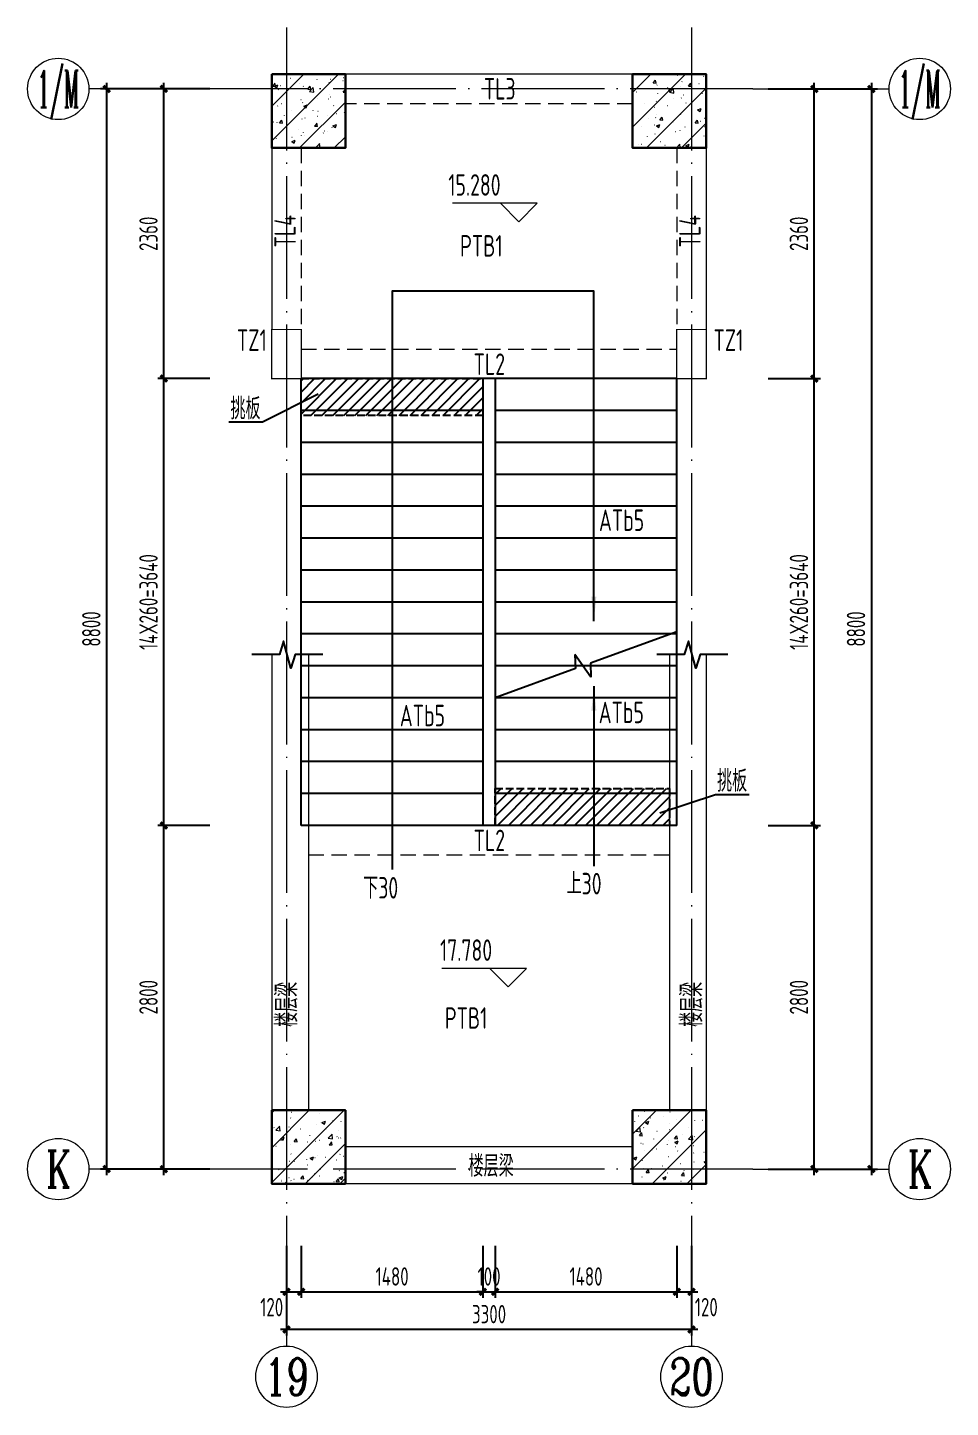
# Model space of a CAD drawing. Extents: x 56246 to 893198, y -950445 to -423535.
# Drawn here: x 383830 to 391349, y -490251 to -479009 of the extents above; entities that cross this region are included whole.
import ezdxf
from ezdxf.enums import TextEntityAlignment as Align

# ---------------------------------------------------------------- set-up
doc = ezdxf.new("R2010")
doc.units = 0
doc.header["$LTSCALE"] = 500
for name, pattern in [('CONTINOUS', [0]), ('DASH', [0.35, 0.25, -0.1]), ('DOTE', [2.42, 2, -0.2, 0.02, -0.2]), ('HIDDEN', [0.375, 0.25, -0.125])]:
    doc.linetypes.add(name, pattern=pattern)
for name, color, linetype, lineweight in [('0S-板-上层柱线', 6, 'Continuous', 18), ('0S-柱-线', 50, 'Continuous', 30), ('0S-梁-不可见', 4, 'HIDDEN', 18), ('0S-梁-线', 5, 'Continuous', 18), ('0S-楼梯-文字', 4, 'Continuous', 20), ('0S-轴线', 1, 'DOTE', 13), ('0S-轴线尺寸', 6, 'CONTINOUS', 18), ('0S-轴线编号', 6, 'CONTINOUS', 18), ('上层柱线', 6, 'Continuous', 18)]:
    doc.layers.add(name, color=color, linetype=linetype, lineweight=lineweight)
for name, color, linetype in [('PUB_DIM', 3, 'Continuous'), ('STAIR', 4, 'Continuous'), ('TEXT_LT', 90, 'Continuous'), ('THIN', 7, 'Continuous')]:
    doc.layers.add(name, color=color, linetype=linetype)
doc.styles.add('TSSD_Axis', font='complex.shx', dxfattribs={"width": 0.7, "bigfont": 'hztxt.shx'})
doc.styles.add('TSSD_DIMENSION', font='tssdeng.shx', dxfattribs={"width": 0.7, "bigfont": 'Hztxt.shx'})
doc.styles.add('TSSD_Rein', font='Tssdeng.shx', dxfattribs={"width": 0.7, "bigfont": 'hztxt.shx'})
doc.dimstyles.new('TSSD_50_50', dxfattribs={"dimtxt": 150, "dimasz": 50, "dimexe": 50, "dimexo": 125, "dimgap": 50, "dimtad": 1, "dimdec": 0, "dimzin": 0, "dimdsep": 46, "dimtxsty": 'TSSD_DIMENSION', "dimblk": 'ARCHTICK', "dimblk1": 'ARCHTICK', "dimblk2": 'ARCHTICK', "dimcen": 0, "dimdle": 50, "dimclrt": 7, "dimadec": 0, "dimazin": 0, "dimtfac": 1, "dimtdec": 0, "dimtix": 1, "dimtmove": 2, "dimatfit": 3, "dimfxl": 1, "dimtolj": 1, "dimtzin": 0, "dimarcsym": 0})
pattern_1 = [(45, (-63601.38, -36984.65), (-141.421356, 141.421356), []), (50, (-63601.38, -36984.65), (286.90407, -25.10085), [30, -330]), (355, (-63601.38, -36984.65), (-55.50053, 300.87685), [24, -264]), (100.4514, (-63577.47, -36986.74), (231.40375, 275.77582), [25.49608, -280.45684]), (46.1842, (-63601.38, -36904.65), (426.89642, -66.2076), [45, -495]), (96.6356, (-63565.8, -36910.17), (373.86508, 389.64715), [38.24412, -420.6852]), (351.1842, (-63601.38, -36904.65), (373.86478, 389.64744), [36, -396]), (21, (-63561.38, -36924.65), (238.76282, -161.04756), [30, -330]), (326, (-63561.38, -36924.65), (97.32613, 290.06002), [24, -264]), (71.4514, (-63541.48, -36938.07), (336.08905, 129.0122), [25.49608, -280.45684]), (37.5, (-63601.38, -36984.65), (4.863942, 133.157542), [2, -260.8, 2, -268, 2, -265]), (7.5, (-63601.38, -36984.65), (105.227815, 157.764685), [2, -152.8, 2, -254.8, 2, -101]), (327.5, (-63690.58, -36984.65), (213.528974, -9.021949), [2, -100, 2, -312, 2, -414]), (317.5, (-63730.58, -36984.65), (233.27447, 40.041993), [2, -130, 2, -207.2, 2, -294])]

# ---------------------------------------------------------------- blocks, each defined once
blk = doc.blocks.new('ts_axno')
at = {"color": 0, "linetype": 'ByBlock', "lineweight": -2}
blk.add_circle((0, 0), 0.5, dxfattribs=at)
at = {"color": 0, "linetype": 'ByBlock', "lineweight": -2, "style": 'TSSD_Axis', "width": 0.7}
blk.add_attdef('A', text='', height=0.6, dxfattribs=at).set_placement((0, 0), align=Align.MIDDLE_CENTER)
blk = doc.blocks.new('_ArchTick')
at = {"color": 0, "linetype": 'ByBlock', "const_width": 0.5}
blk.add_lwpolyline([(-0.53, -0.53), (0.53, 0.53)], dxfattribs=at)
blk = doc.blocks.new('*D630')
at = {"layer": '0S-轴线尺寸', "color": 0, "lineweight": -2, "transparency": 16777216}
for p, q in [((385940, -488934), (385940, -489666)), ((389240, -488934), (389240, -489666)), ((389290, -489616), (385890, -489616))]:
    blk.add_line(p, q, dxfattribs=at)
at = {"layer": 'Defpoints', "color": 0, "transparency": 16777216}
for p in [(385940, -488809), (389240, -488809), (385940, -489616)]:
    blk.add_point(p, dxfattribs=at)
at = {"layer": '0S-轴线尺寸', "color": 0, "lineweight": -2, "transparency": 16777216, "xscale": 50, "yscale": 50, "zscale": 50, "rotation": 180}
blk.add_blockref('_ArchTick', (385940, -489616), dxfattribs=at)
at = {"layer": '0S-轴线尺寸', "color": 0, "lineweight": -2, "transparency": 16777216, "xscale": 50, "yscale": 50, "zscale": 50}
blk.add_blockref('_ArchTick', (389240, -489616), dxfattribs=at)
at = {"layer": '0S-轴线尺寸', "color": 7, "transparency": 16777216, "insert": (387590, -489491), "char_height": 150, "attachment_point": 5, "style": 'TSSD_DIMENSION'}
blk.add_mtext('\\A1;3300', dxfattribs=at)
blk = doc.blocks.new('*D631')
at = {"layer": '0S-轴线尺寸', "color": 0, "lineweight": -2, "transparency": 16777216}
for p, q in [((385315, -479509), (384424, -479509)), ((384474, -479459), (384474, -488359)), ((385315, -488309), (384424, -488309))]:
    blk.add_line(p, q, dxfattribs=at)
at = {"layer": 'Defpoints', "color": 0, "transparency": 16777216}
for p in [(385440, -479509), (384474, -488309), (385440, -488309)]:
    blk.add_point(p, dxfattribs=at)
at = {"layer": '0S-轴线尺寸', "color": 0, "lineweight": -2, "transparency": 16777216, "xscale": 50, "yscale": 50, "zscale": 50}
for p, rotation in [((384474, -479509), 90), ((384474, -488309), 270)]:
    blk.add_blockref('_ArchTick', p, dxfattribs=dict(at, rotation=rotation))
at = {"layer": '0S-轴线尺寸', "color": 7, "transparency": 16777216, "insert": (384349, -483909), "char_height": 150, "attachment_point": 5, "rotation": 90, "style": 'TSSD_DIMENSION'}
blk.add_mtext('\\A1;8800', dxfattribs=at)
blk = doc.blocks.new('*D632')
at = {"layer": '0S-轴线尺寸', "color": 0, "lineweight": -2, "transparency": 16777216}
for p, q in [((387640, -488934), (387640, -489359)), ((389120, -488934), (389120, -489359)), ((387590, -489309), (389170, -489309))]:
    blk.add_line(p, q, dxfattribs=at)
at = {"layer": 'Defpoints', "color": 0, "transparency": 16777216}
for p in [(387640, -488809), (389120, -488809), (389120, -489309)]:
    blk.add_point(p, dxfattribs=at)
at = {"layer": '0S-轴线尺寸', "color": 0, "lineweight": -2, "transparency": 16777216, "xscale": 50, "yscale": 50, "zscale": 50, "rotation": 180}
blk.add_blockref('_ArchTick', (387640, -489309), dxfattribs=at)
at = {"layer": '0S-轴线尺寸', "color": 0, "lineweight": -2, "transparency": 16777216, "xscale": 50, "yscale": 50, "zscale": 50}
blk.add_blockref('_ArchTick', (389120, -489309), dxfattribs=at)
at = {"layer": '0S-轴线尺寸', "color": 7, "transparency": 16777216, "insert": (388380, -489184), "char_height": 150, "attachment_point": 5, "style": 'TSSD_DIMENSION'}
blk.add_mtext('\\A1;1480', dxfattribs=at)
blk = doc.blocks.new('*D633')
at = {"layer": '0S-轴线尺寸', "color": 0, "lineweight": -2, "transparency": 16777216}
for p, q in [((389120, -488934), (389120, -489359)), ((389240, -488934), (389240, -489359)), ((389070, -489309), (389290, -489309))]:
    blk.add_line(p, q, dxfattribs=at)
at = {"layer": 'Defpoints', "color": 0, "transparency": 16777216}
for p in [(389120, -488809), (389240, -488809), (389240, -489309)]:
    blk.add_point(p, dxfattribs=at)
at = {"layer": '0S-轴线尺寸', "color": 0, "lineweight": -2, "transparency": 16777216, "xscale": 50, "yscale": 50, "zscale": 50, "rotation": 180}
blk.add_blockref('_ArchTick', (389120, -489309), dxfattribs=at)
at = {"layer": '0S-轴线尺寸', "color": 0, "lineweight": -2, "transparency": 16777216, "xscale": 50, "yscale": 50, "zscale": 50}
blk.add_blockref('_ArchTick', (389240, -489309), dxfattribs=at)
at = {"layer": '0S-轴线尺寸', "color": 7, "transparency": 16777216, "insert": (389360, -489434), "char_height": 150, "attachment_point": 5, "style": 'TSSD_DIMENSION'}
blk.add_mtext('\\A1;120', dxfattribs=at)
blk = doc.blocks.new('_ARROW')
blk.add_solid([(0, 0), (-1, 0.1), (-1, -0.1)])
blk = doc.blocks.new('*D634')
at = {"layer": '0S-轴线尺寸', "color": 0, "lineweight": -2, "transparency": 16777216}
for p, q in [((385315, -485509), (384890, -485509)), ((384940, -488359), (384940, -485459)), ((385315, -488309), (384890, -488309))]:
    blk.add_line(p, q, dxfattribs=at)
at = {"layer": 'Defpoints', "color": 0, "transparency": 16777216}
for p in [(384940, -485509), (385440, -485509), (385440, -488309)]:
    blk.add_point(p, dxfattribs=at)
at = {"layer": '0S-轴线尺寸', "color": 0, "lineweight": -2, "transparency": 16777216, "xscale": 50, "yscale": 50, "zscale": 50}
for p, rotation in [((384940, -485509), 90), ((384940, -488309), 270)]:
    blk.add_blockref('_ArchTick', p, dxfattribs=dict(at, rotation=rotation))
at = {"layer": '0S-轴线尺寸', "color": 7, "transparency": 16777216, "insert": (384815, -486909), "char_height": 150, "attachment_point": 5, "rotation": 90, "style": 'TSSD_DIMENSION'}
blk.add_mtext('\\A1;2800', dxfattribs=at)
blk = doc.blocks.new('*D635')
at = {"layer": '0S-轴线尺寸', "color": 0, "lineweight": -2, "transparency": 16777216}
for p, q in [((387540, -488934), (387540, -489359)), ((387640, -488934), (387640, -489359)), ((387540, -489309), (387490, -489309)), ((387540, -489309), (387640, -489309)), ((387640, -489309), (387690, -489309))]:
    blk.add_line(p, q, dxfattribs=at)
at = {"layer": 'Defpoints', "color": 0, "transparency": 16777216}
for p in [(387540, -488809), (387640, -488809), (387640, -489309)]:
    blk.add_point(p, dxfattribs=at)
at = {"layer": '0S-轴线尺寸', "color": 0, "lineweight": -2, "transparency": 16777216, "xscale": 50, "yscale": 50, "zscale": 50}
blk.add_blockref('_ArchTick', (387540, -489309), dxfattribs=at)
at = {"layer": '0S-轴线尺寸', "color": 0, "lineweight": -2, "transparency": 16777216, "xscale": 50, "yscale": 50, "zscale": 50, "rotation": 180}
blk.add_blockref('_ArchTick', (387640, -489309), dxfattribs=at)
at = {"layer": '0S-轴线尺寸', "color": 7, "transparency": 16777216, "insert": (387590, -489184), "char_height": 150, "attachment_point": 5, "style": 'TSSD_DIMENSION'}
blk.add_mtext('\\A1;100', dxfattribs=at)
blk = doc.blocks.new('*D636')
at = {"layer": '0S-轴线尺寸', "color": 0, "lineweight": -2, "transparency": 16777216}
for p, q in [((386060, -488934), (386060, -489359)), ((387540, -488934), (387540, -489359)), ((386010, -489309), (387590, -489309))]:
    blk.add_line(p, q, dxfattribs=at)
at = {"layer": 'Defpoints', "color": 0, "transparency": 16777216}
for p in [(386060, -488809), (387540, -488809), (387540, -489309)]:
    blk.add_point(p, dxfattribs=at)
at = {"layer": '0S-轴线尺寸', "color": 0, "lineweight": -2, "transparency": 16777216, "xscale": 50, "yscale": 50, "zscale": 50, "rotation": 180}
blk.add_blockref('_ArchTick', (386060, -489309), dxfattribs=at)
at = {"layer": '0S-轴线尺寸', "color": 0, "lineweight": -2, "transparency": 16777216, "xscale": 50, "yscale": 50, "zscale": 50}
blk.add_blockref('_ArchTick', (387540, -489309), dxfattribs=at)
at = {"layer": '0S-轴线尺寸', "color": 7, "transparency": 16777216, "insert": (386800, -489184), "char_height": 150, "attachment_point": 5, "style": 'TSSD_DIMENSION'}
blk.add_mtext('\\A1;1480', dxfattribs=at)
blk = doc.blocks.new('*D637')
at = {"layer": '0S-轴线尺寸', "color": 0, "lineweight": -2, "transparency": 16777216}
for p, q in [((385940, -488934), (385940, -489359)), ((386060, -488934), (386060, -489359)), ((385890, -489309), (386110, -489309))]:
    blk.add_line(p, q, dxfattribs=at)
at = {"layer": 'Defpoints', "color": 0, "transparency": 16777216}
for p in [(385940, -488809), (386060, -488809), (386060, -489309)]:
    blk.add_point(p, dxfattribs=at)
at = {"layer": '0S-轴线尺寸', "color": 0, "lineweight": -2, "transparency": 16777216, "xscale": 50, "yscale": 50, "zscale": 50, "rotation": 180}
blk.add_blockref('_ArchTick', (385940, -489309), dxfattribs=at)
at = {"layer": '0S-轴线尺寸', "color": 0, "lineweight": -2, "transparency": 16777216, "xscale": 50, "yscale": 50, "zscale": 50}
blk.add_blockref('_ArchTick', (386060, -489309), dxfattribs=at)
at = {"layer": '0S-轴线尺寸', "color": 7, "transparency": 16777216, "insert": (385819, -489434), "char_height": 150, "attachment_point": 5, "style": 'TSSD_DIMENSION'}
blk.add_mtext('\\A1;120', dxfattribs=at)
blk = doc.blocks.new('*D638')
at = {"layer": '0S-轴线尺寸', "color": 0, "lineweight": -2, "transparency": 16777216}
for p, q in [((385315, -479509), (384890, -479509)), ((384940, -481919), (384940, -479459)), ((385315, -481869), (384890, -481869))]:
    blk.add_line(p, q, dxfattribs=at)
at = {"layer": 'Defpoints', "color": 0, "transparency": 16777216}
for p in [(384940, -479509), (385440, -479509), (385440, -481869)]:
    blk.add_point(p, dxfattribs=at)
at = {"layer": '0S-轴线尺寸', "color": 0, "lineweight": -2, "transparency": 16777216, "xscale": 50, "yscale": 50, "zscale": 50}
for p, rotation in [((384940, -479509), 90), ((384940, -481869), 270)]:
    blk.add_blockref('_ArchTick', p, dxfattribs=dict(at, rotation=rotation))
at = {"layer": '0S-轴线尺寸', "color": 7, "transparency": 16777216, "insert": (384815, -480689), "char_height": 150, "attachment_point": 5, "rotation": 90, "style": 'TSSD_DIMENSION'}
blk.add_mtext('\\A1;2360', dxfattribs=at)
blk = doc.blocks.new('*D639')
at = {"layer": '0S-轴线尺寸', "color": 0, "lineweight": -2, "transparency": 16777216}
for p, q in [((385315, -481869), (384890, -481869)), ((384940, -485559), (384940, -481819)), ((385315, -485509), (384890, -485509))]:
    blk.add_line(p, q, dxfattribs=at)
at = {"layer": 'Defpoints', "color": 0, "transparency": 16777216}
for p in [(384940, -481869), (385440, -481869), (385440, -485509)]:
    blk.add_point(p, dxfattribs=at)
at = {"layer": '0S-轴线尺寸', "color": 0, "lineweight": -2, "transparency": 16777216, "xscale": 50, "yscale": 50, "zscale": 50}
for p, rotation in [((384940, -481869), 90), ((384940, -485509), 270)]:
    blk.add_blockref('_ArchTick', p, dxfattribs=dict(at, rotation=rotation))
at = {"layer": '0S-轴线尺寸', "color": 7, "transparency": 16777216, "insert": (384815, -483689), "char_height": 150, "attachment_point": 5, "rotation": 90, "style": 'TSSD_DIMENSION'}
blk.add_mtext('\\A1;14X260=3640', dxfattribs=at)
blk = doc.blocks.new('*D640')
at = {"layer": '0S-轴线尺寸', "color": 0, "lineweight": -2, "transparency": 16777216}
for p, q in [((389865, -479509), (390755, -479509)), ((390705, -479459), (390705, -488359)), ((389865, -488309), (390755, -488309))]:
    blk.add_line(p, q, dxfattribs=at)
at = {"layer": 'Defpoints', "color": 0, "transparency": 16777216}
for p in [(389740, -479509), (389740, -488309), (390705, -488309)]:
    blk.add_point(p, dxfattribs=at)
at = {"layer": '0S-轴线尺寸', "color": 0, "lineweight": -2, "transparency": 16777216, "xscale": 50, "yscale": 50, "zscale": 50}
for p, rotation in [((390705, -479509), 90), ((390705, -488309), 270)]:
    blk.add_blockref('_ArchTick', p, dxfattribs=dict(at, rotation=rotation))
at = {"layer": '0S-轴线尺寸', "color": 7, "transparency": 16777216, "insert": (390580, -483909), "char_height": 150, "attachment_point": 5, "rotation": 90, "style": 'TSSD_DIMENSION'}
blk.add_mtext('\\A1;8800', dxfattribs=at)
blk = doc.blocks.new('*D641')
at = {"layer": '0S-轴线尺寸', "color": 0, "lineweight": -2, "transparency": 16777216}
for p, q in [((389865, -485509), (390290, -485509)), ((390240, -488359), (390240, -485459)), ((389865, -488309), (390290, -488309))]:
    blk.add_line(p, q, dxfattribs=at)
at = {"layer": 'Defpoints', "color": 0, "transparency": 16777216}
for p in [(389740, -485509), (390240, -485509), (389740, -488309)]:
    blk.add_point(p, dxfattribs=at)
at = {"layer": '0S-轴线尺寸', "color": 0, "lineweight": -2, "transparency": 16777216, "xscale": 50, "yscale": 50, "zscale": 50}
for p, rotation in [((390240, -485509), 90), ((390240, -488309), 270)]:
    blk.add_blockref('_ArchTick', p, dxfattribs=dict(at, rotation=rotation))
at = {"layer": '0S-轴线尺寸', "color": 7, "transparency": 16777216, "insert": (390115, -486909), "char_height": 150, "attachment_point": 5, "rotation": 90, "style": 'TSSD_DIMENSION'}
blk.add_mtext('\\A1;2800', dxfattribs=at)
blk = doc.blocks.new('*D642')
at = {"layer": '0S-轴线尺寸', "color": 0, "lineweight": -2, "transparency": 16777216}
for p, q in [((389865, -479509), (390290, -479509)), ((390240, -481919), (390240, -479459)), ((389865, -481869), (390290, -481869))]:
    blk.add_line(p, q, dxfattribs=at)
at = {"layer": 'Defpoints', "color": 0, "transparency": 16777216}
for p in [(389740, -479509), (390240, -479509), (389740, -481869)]:
    blk.add_point(p, dxfattribs=at)
at = {"layer": '0S-轴线尺寸', "color": 0, "lineweight": -2, "transparency": 16777216, "xscale": 50, "yscale": 50, "zscale": 50}
for p, rotation in [((390240, -479509), 90), ((390240, -481869), 270)]:
    blk.add_blockref('_ArchTick', p, dxfattribs=dict(at, rotation=rotation))
at = {"layer": '0S-轴线尺寸', "color": 7, "transparency": 16777216, "insert": (390115, -480689), "char_height": 150, "attachment_point": 5, "rotation": 90, "style": 'TSSD_DIMENSION'}
blk.add_mtext('\\A1;2360', dxfattribs=at)
blk = doc.blocks.new('*D643')
at = {"layer": '0S-轴线尺寸', "color": 0, "lineweight": -2, "transparency": 16777216}
for p, q in [((389865, -481869), (390290, -481869)), ((390240, -485559), (390240, -481819)), ((389865, -485509), (390290, -485509))]:
    blk.add_line(p, q, dxfattribs=at)
at = {"layer": 'Defpoints', "color": 0, "transparency": 16777216}
for p in [(389740, -481869), (390240, -481869), (389740, -485509)]:
    blk.add_point(p, dxfattribs=at)
at = {"layer": '0S-轴线尺寸', "color": 0, "lineweight": -2, "transparency": 16777216, "xscale": 50, "yscale": 50, "zscale": 50}
for p, rotation in [((390240, -481869), 90), ((390240, -485509), 270)]:
    blk.add_blockref('_ArchTick', p, dxfattribs=dict(at, rotation=rotation))
at = {"layer": '0S-轴线尺寸', "color": 7, "transparency": 16777216, "insert": (390115, -483689), "char_height": 150, "attachment_point": 5, "rotation": 90, "style": 'TSSD_DIMENSION'}
blk.add_mtext('\\A1;14X260=3640', dxfattribs=at)

msp = doc.modelspace()

# ---------------------------------------------------------------- hatches: boundary and pattern name
h = msp.add_hatch()
h.set_pattern_fill('ANSI31', color=256, scale=20)
h.set_pattern_definition([(45, (66266.395, -11778.085), (-44.9012806, 44.9012806), [])])
h.paths.add_polyline_path([(387539.5279, -482169.1023), (386059.5279, -482169.1023), (386059.5279, -481869.1023), (387539.5279, -481869.1023)])
h = msp.add_hatch()
h.set_pattern_fill('ANSI31', color=256, scale=20)
h.set_pattern_definition([(45, (67786.395, -15118.085), (-44.9012806, 44.9012806), [])])
h.paths.add_polyline_path([(389059.5279, -485509.1023), (387639.5279, -485509.1023), (387639.5279, -485209.1023), (389059.5279, -485209.1023)])
at = {"layer": '上层柱线'}
h = msp.add_hatch(dxfattribs=at)
h.set_pattern_fill('钢筋混凝土', color=256, scale=40, pattern_type=2)
h.set_pattern_definition(pattern_1)
h.paths.add_polyline_path([(385819.5279, -479389.1023), (385819.5279, -479989.1023), (386419.5279, -479989.1023), (386419.5279, -479389.1023)])
h = msp.add_hatch(dxfattribs=at)
h.set_pattern_fill('钢筋混凝土', color=256, scale=40, pattern_type=2)
h.set_pattern_definition(pattern_1)
h.paths.add_polyline_path([(388759.5279, -479389.1023), (388759.5279, -479989.1023), (389359.5279, -479989.1023), (389359.5279, -479389.1023)])
h = msp.add_hatch(dxfattribs=at)
h.set_pattern_fill('钢筋混凝土', color=256, scale=40, pattern_type=2)
h.set_pattern_definition(pattern_1)
h.paths.add_polyline_path([(385819.5279, -487829.1023), (385819.5279, -488429.1023), (386419.5279, -488429.1023), (386419.5279, -487829.1023)])
h = msp.add_hatch(dxfattribs=at)
h.set_pattern_fill('钢筋混凝土', color=256, scale=40, pattern_type=2)
h.set_pattern_definition(pattern_1)
h.paths.add_polyline_path([(388759.5279, -487829.1023), (388759.5279, -488429.1023), (389359.5279, -488429.1023), (389359.5279, -487829.1023)])

# ---------------------------------------------------------------- linework, layer by layer
at = {"linetype": 'DASH', "ltscale": 0.5}
for points in [[(387539.5279, -482169.1023), (386059.5279, -482169.1023), (386059.5279, -481869.1023), (387539.5279, -481869.1023)], [(389059.5279, -485509.1023), (387639.5279, -485509.1023), (387639.5279, -485209.1023), (389059.5279, -485209.1023)]]:
    msp.add_lwpolyline(points, close=True, dxfattribs=at)
at = {"layer": '0S-板-上层柱线', "const_width": 10}
for points in [[(385819.5279, -481469.1023), (386059.5279, -481469.1023), (386059.5279, -481869.1023), (385819.5279, -481869.1023)], [(389119.5279, -481469.1023), (389359.5279, -481469.1023), (389359.5279, -481869.1023), (389119.5279, -481869.1023)]]:
    msp.add_lwpolyline(points, close=True, dxfattribs=at)
at = {"layer": '0S-柱-线'}
for points in [[(385819.5279, -479389.1023), (385819.5279, -479989.1023), (386419.5279, -479989.1023), (386419.5279, -479389.1023)], [(388759.5279, -479389.1023), (388759.5279, -479989.1023), (389359.5279, -479989.1023), (389359.5279, -479389.1023)], [(385819.5279, -487829.1023), (385819.5279, -488429.1023), (386419.5279, -488429.1023), (386419.5279, -487829.1023)], [(388759.5279, -487829.1023), (388759.5279, -488429.1023), (389359.5279, -488429.1023), (389359.5279, -487829.1023)]]:
    msp.add_lwpolyline(points, close=True, dxfattribs=at)
at = {"layer": '0S-梁-不可见'}
for p, q in [((388759.5279, -479629.1023), (386419.5279, -479629.1023)), ((386059.5279, -479989.1023), (386059.5279, -481469.1023)), ((389119.5279, -479989.1023), (389119.5279, -481469.1023)), ((386059.5279, -481629.1023), (389119.5279, -481629.1023)), ((386119.5279, -485749.1023), (389059.5279, -485749.1023))]:
    msp.add_line(p, q, dxfattribs=at)
at = {"layer": '0S-梁-线'}
for p, q in [((388759.5279, -479389.1023), (386419.5279, -479389.1023)), ((385819.5279, -479989.1023), (385819.5279, -481469.1023)), ((389359.5279, -479989.1023), (389359.5279, -481469.1023)), ((386059.5279, -481869.1023), (389119.5279, -481869.1023)), ((385819.5279, -484116.9579), (385819.5279, -487829.1023)), ((386119.5279, -484116.9579), (386119.5279, -487829.1023)), ((389059.5279, -484116.9579), (389059.5279, -487829.1023)), ((389359.5279, -484116.9579), (389359.5279, -487829.1023)), ((386119.5279, -485509.1023), (389059.5279, -485509.1023)), ((388759.5279, -488129.1023), (386419.5279, -488129.1023)), ((388759.5279, -488429.1023), (386419.5279, -488429.1023))]:
    msp.add_line(p, q, dxfattribs=at)
at = {"layer": '0S-楼梯-文字'}
for p, q in [((387832.4297, -480440.7375), (387292.4297, -480440.7375)), ((387682.4297, -480440.7375), (387832.4297, -480590.7375)), ((387982.4297, -480440.7375), (387682.4297, -480440.7375)), ((387832.4297, -480590.7375), (387982.4297, -480440.7375)), ((387745.2934, -486674.8471), (387205.2934, -486674.8471)), ((387595.2934, -486674.8471), (387745.2934, -486824.8471)), ((387895.2934, -486674.8471), (387595.2934, -486674.8471)), ((387745.2934, -486824.8471), (387895.2934, -486674.8471))]:
    msp.add_line(p, q, dxfattribs=at)
at = {"layer": '0S-轴线'}
for p, q in [((385939.5279, -479009.1023), (385939.5279, -488809.1023)), ((389239.5279, -479009.1023), (389239.5279, -488809.1023)), ((389739.5279, -479509.1023), (385439.5279, -479509.1023)), ((389739.5279, -488309.1023), (385439.5279, -488309.1023))]:
    msp.add_line(p, q, dxfattribs=at)
at = {"layer": '0S-轴线尺寸'}
for p, q in [((385939.5279, -488809.1023), (385939.5279, -489750.6864)), ((389239.5279, -488809.1023), (389239.5279, -489750.6864))]:
    msp.add_line(p, q, dxfattribs=at)
at = {"layer": '0S-轴线编号'}
for p, q in [((385439.5279, -479509.1023), (384329.8621, -479509.1023)), ((389739.5279, -479509.1023), (390849.1938, -479509.1023)), ((385439.5279, -488309.1023), (384329.8621, -488309.1023)), ((389739.5279, -488309.1023), (390849.1938, -488309.1023))]:
    msp.add_line(p, q, dxfattribs=at)
at = {"layer": 'PUB_DIM'}
for points in [[(388444.072, -483844.4841), (388444.072, -481157.2626), (386799.5279, -481157.2626), (386799.5279, -485867.4193)], [(388444.072, -484373.7159), (388444.072, -485839.8679)]]:
    msp.add_lwpolyline(points, dxfattribs=at)
at = {"layer": 'STAIR'}
for p, q in [((387539.5279, -481869.1023), (386059.5279, -481869.1023)), ((386059.5279, -485509.1023), (386059.5279, -481869.1023)), ((387639.5279, -481869.1023), (387539.5279, -481869.1023)), ((387539.5279, -481869.1023), (387539.5279, -485509.1023)), ((387639.5279, -481869.1023), (387639.5279, -485509.1023)), ((389119.5279, -481869.1023), (387639.5279, -481869.1023)), ((389119.5279, -485509.1023), (389119.5279, -481869.1023)), ((387539.5279, -482129.1023), (386059.5279, -482129.1023)), ((389119.5279, -482129.1023), (387639.5279, -482129.1023)), ((387539.5279, -482389.1023), (386059.5279, -482389.1023)), ((389119.5279, -482389.1023), (387639.5279, -482389.1023)), ((387539.5279, -482649.1023), (386059.5279, -482649.1023)), ((389119.5279, -482649.1023), (387639.5279, -482649.1023)), ((387539.5279, -482909.1023), (386059.5279, -482909.1023)), ((389119.5279, -482909.1023), (387639.5279, -482909.1023)), ((387539.5279, -483169.1023), (386059.5279, -483169.1023)), ((389119.5279, -483169.1023), (387639.5279, -483169.1023)), ((387539.5279, -483429.1023), (386059.5279, -483429.1023)), ((389119.5279, -483429.1023), (387639.5279, -483429.1023)), ((387539.5279, -483689.1023), (386059.5279, -483689.1023)), ((389119.5279, -483689.1023), (387639.5279, -483689.1023)), ((387539.5279, -483949.1023), (386059.5279, -483949.1023)), ((389119.5279, -483949.1023), (387639.5279, -483949.1023)), ((389119.5279, -483930.9205), (388415.6145, -484186.889)), ((388420.3135, -484302.2273), (388288.7424, -484115.9773)), ((388288.7424, -484115.9773), (388293.4414, -484231.3156)), ((387539.5279, -484209.1023), (386059.5279, -484209.1023)), ((389119.5279, -484209.1023), (387639.5279, -484209.1023)), ((388293.4414, -484231.3156), (387639.5279, -484469.1023)), ((388415.6145, -484186.889), (388420.3135, -484302.2273)), ((387539.5279, -484469.1023), (386059.5279, -484469.1023)), ((389119.5279, -484469.1023), (387639.5279, -484469.1023)), ((387539.5279, -484729.1023), (386059.5279, -484729.1023)), ((389119.5279, -484729.1023), (387639.5279, -484729.1023)), ((387539.5279, -484989.1023), (386059.5279, -484989.1023)), ((389119.5279, -484989.1023), (387639.5279, -484989.1023)), ((387539.5279, -485249.1023), (386059.5279, -485249.1023)), ((389119.5279, -485249.1023), (387639.5279, -485249.1023)), ((387539.5279, -485509.1023), (386059.5279, -485509.1023)), ((387639.5279, -485509.1023), (387539.5279, -485509.1023)), ((389119.5279, -485509.1023), (387639.5279, -485509.1023))]:
    msp.add_line(p, q, dxfattribs=at)
at = {"layer": 'TEXT_LT'}
for points in [[(386197.4599, -481994.8945), (385742.7957, -482224.0729), (385470.8424, -482224.0729)], [(388981.596, -485407.8895), (389436.2602, -485257.702), (389708.2135, -485257.702)]]:
    msp.add_lwpolyline(points, dxfattribs=at)
at = {"layer": 'THIN'}
for points in [[(386236.1506, -484116.9579), (386011.1506, -484116.9579), (385976.1506, -484226.9579), (385916.1506, -484006.9579), (385881.1506, -484116.9579), (385656.1506, -484116.9579)], [(389536.1506, -484116.9579), (389311.1506, -484116.9579), (389276.1506, -484226.9579), (389216.1506, -484006.9579), (389181.1506, -484116.9579), (388956.1506, -484116.9579)]]:
    msp.add_lwpolyline(points, dxfattribs=at)
at = {"layer": '上层柱线'}
for points in [[(385819.5279, -479389.1023), (385819.5279, -479989.1023), (386419.5279, -479989.1023), (386419.5279, -479389.1023)], [(388759.5279, -479389.1023), (388759.5279, -479989.1023), (389359.5279, -479989.1023), (389359.5279, -479389.1023)], [(385819.5279, -487829.1023), (385819.5279, -488429.1023), (386419.5279, -488429.1023), (386419.5279, -487829.1023)], [(388759.5279, -487829.1023), (388759.5279, -488429.1023), (389359.5279, -488429.1023), (389359.5279, -487829.1023)]]:
    msp.add_lwpolyline(points, close=True, dxfattribs=at)

# ---------------------------------------------------------------- block references
at = {"layer": '0S-轴线编号'}
ref = msp.add_blockref('ts_axno', (384079.8621, -479509.1023), dxfattribs=dict(at, xscale=500, yscale=500, zscale=500))
ref.add_attrib('18', '1/M', dxfattribs={"height": 300, "style": 'TSSD_Axis', "width": 0.4}).set_placement((384079.8621, -479509.1023), align=Align.MIDDLE_CENTER)
ref = msp.add_blockref('ts_axno', (391099.1938, -479509.1023), dxfattribs=dict(at, xscale=500, yscale=500, zscale=500))
ref.add_attrib('18', '1/M', dxfattribs={"height": 300, "style": 'TSSD_Axis', "width": 0.4}).set_placement((391099.1938, -479509.1023), align=Align.MIDDLE_CENTER)
ref = msp.add_blockref('ts_axno', (384079.8621, -488309.1023), dxfattribs=dict(at, xscale=500, yscale=500, zscale=500))
ref.add_attrib('18', 'K', dxfattribs={"height": 300, "style": 'TSSD_Axis', "width": 0.7}).set_placement((384079.8621, -488309.1023), align=Align.MIDDLE_CENTER)
ref = msp.add_blockref('ts_axno', (391099.1938, -488309.1023), dxfattribs=dict(at, xscale=500, yscale=500, zscale=500))
ref.add_attrib('18', 'K', dxfattribs={"height": 300, "style": 'TSSD_Axis', "width": 0.7}).set_placement((391099.1938, -488309.1023), align=Align.MIDDLE_CENTER)
ref = msp.add_blockref('ts_axno', (385939.5279, -490000.6864), dxfattribs=dict(at, xscale=500, yscale=500, zscale=500))
ref.add_attrib('17', '19', dxfattribs={"height": 300, "style": 'TSSD_Axis', "width": 0.7}).set_placement((385939.5279, -490000.6864), align=Align.MIDDLE_CENTER)
ref = msp.add_blockref('ts_axno', (389239.5279, -490000.6864), dxfattribs=dict(at, xscale=500, yscale=500, zscale=500))
ref.add_attrib('18', '20', dxfattribs={"height": 300, "style": 'TSSD_Axis', "width": 0.7}).set_placement((389239.5279, -490000.6864), align=Align.MIDDLE_CENTER)
at = {"layer": 'PUB_DIM', "xscale": 200, "yscale": 200, "zscale": 200}
for p, rotation in [((388444.072, -483844.4841), 270), ((388444.072, -484373.7159), 90)]:
    msp.add_blockref('_ARROW', p, dxfattribs=dict(at, rotation=rotation))

# ---------------------------------------------------------------- texts
at = {"layer": '0S-楼梯-文字', "style": 'TSSD_Rein', "width": 0.7}
for s, p in [('TL3', (387547.6866, -479595.0374)), ('TZ1', (385535.8139, -481643.1801)), ('TZ1', (389419.1919, -481643.1801)), ('TL2', (387464.3494, -481838.7577)), ('TL2', (387464.3494, -485718.7577)), ('下30', (386564.8962, -486104.9836)), ('上30', (388221.9759, -486070.9047)), ('楼层梁', (387423.2832, -488371.5025))]:
    msp.add_text(s, height=175, dxfattribs=at).set_placement(p)
for s, p in [('15.280', (387470.7247, -480290.7375)), ('PTB1', (387527.2418, -480786.8911)), ('17.780', (387402.8729, -486524.8471)), ('PTB1', (387402.8729, -487078.1649))]:
    msp.add_text(s, height=175, dxfattribs=at).set_placement(p, align=Align.MIDDLE)
for s, p in [('TL4', (386015.2847, -480799.659)), ('TL4', (389313.4323, -480799.659)), ('楼层梁', (386028.9864, -487150.7145)), ('楼层梁', (389328.9864, -487150.7145))]:
    msp.add_text(s, height=175, rotation=90, dxfattribs=at).set_placement(p)
at = {"layer": 'TEXT_LT', "style": 'TSSD_Rein', "width": 0.7}
for rotation, p in [(0.00000003, (385482.5917, -482200.2657, 33.9)), (359.99999997, (389447.606, -485233.8949, 33.9))]:
    msp.add_text('挑板', height=175, rotation=rotation, dxfattribs=at).set_placement(p)
for p in [(388485.7957, -483110.23), (388483.3724, -484676.3916), (386862.8967, -484701.3916)]:
    msp.add_text('ATb5', height=175, dxfattribs=at).set_placement(p)

# ---------------------------------------------------------------- dimensions: what is measured, and where the dimension line sits
at = {"layer": '0S-轴线尺寸'}
for base, p1, p2, picture, middle in [((384474.0466, -488309.1023), (385439.5279, -479509.1023), (385439.5279, -488309.1023), '*D631', (384349.0466, -483909.1023)), ((390705.0093, -488309.1023), (389739.5279, -479509.1023), (389739.5279, -488309.1023), '*D640', (390580.0093, -483909.1023))]:
    dim = msp.add_linear_dim(base=base, p1=p1, p2=p2, angle=270, dimstyle='TSSD_50_50', dxfattribs=at)
    dim.commit()
    dim.dimension.update_dxf_attribs({"geometry": picture, "text_midpoint": middle})
for p1, p2, distance, picture, middle in [((385439.5279, -481869.1024), (385439.5279, -479509.1023), 500, '*D638', (384814.5279, -480689.1023)), ((389739.5279, -481869.1024), (389739.5279, -479509.1023), -500, '*D642', (390114.5279, -480689.1023)), ((385439.5279, -488309.1023), (385439.5279, -485509.1023), 500, '*D634', (384814.5279, -486909.1023)), ((389739.5279, -488309.1023), (389739.5279, -485509.1023), -500, '*D641', (390114.5279, -486909.1023)), ((386059.5279, -488809.1023), (387539.5279, -488809.1023), -500, '*D636', (386799.5279, -489184.1023)), ((387539.5279, -488809.1023), (387639.5279, -488809.1023), -500, '*D635', (387589.5279, -489184.1023)), ((387639.5279, -488809.1023), (389119.5279, -488809.1023), -500, '*D632', (388379.5279, -489184.1023))]:
    dim = msp.add_aligned_dim(p1=p1, p2=p2, distance=distance, dimstyle='TSSD_50_50', dxfattribs=at)
    dim.commit()
    dim.dimension.update_dxf_attribs({"geometry": picture, "text_midpoint": middle})
for p1, p2, distance, picture, middle in [((385439.5279, -485509.1023), (385439.5279, -481869.1024), 500, '*D639', (384814.5279, -483689.1023)), ((389739.5279, -485509.1023), (389739.5279, -481869.1024), -500, '*D643', (390114.5279, -483689.1023))]:
    dim = msp.add_aligned_dim(p1=p1, p2=p2, distance=distance, text='14X260=<>', dimstyle='TSSD_50_50', dxfattribs=at)
    dim.commit()
    dim.dimension.update_dxf_attribs({"geometry": picture, "text_midpoint": middle})
for base, p1, p2, picture, middle in [((386059.5279, -489309.1023), (385939.5279, -488809.1023), (386059.5279, -488809.1023), '*D637', (385818.5664, -489434.1023)), ((389239.5279, -489309.1023), (389119.5279, -488809.1023), (389239.5279, -488809.1023), '*D633', (389360.4895, -489434.1023))]:
    dim = msp.add_linear_dim(base=base, p1=p1, p2=p2, angle=0, dimstyle='TSSD_50_50', dxfattribs=at)
    dim.commit()
    dim.dimension.update_dxf_attribs({"geometry": picture, "text_midpoint": middle, "dimtype": 161})
dim = msp.add_linear_dim(base=(385939.5279, -489616.472), p1=(389239.5279, -488809.1023), p2=(385939.5279, -488809.1023), dimstyle='TSSD_50_50', dxfattribs=at)
dim.commit()
dim.dimension.update_dxf_attribs({"geometry": '*D630', "text_midpoint": (387589.5279, -489491.472)})

doc.saveas('drawing.dxf')
